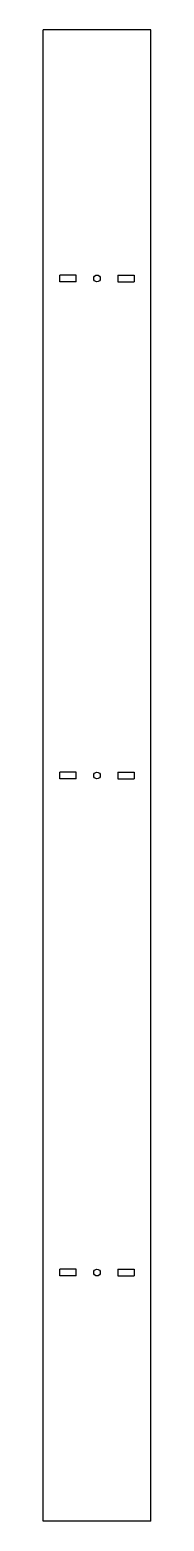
# Model space of a CAD drawing. Extents: x -33 to 33, y -450 to 450.
import ezdxf

# ---------------------------------------------------------------- set-up
doc = ezdxf.new("R2010")
doc.units = 0
doc.header["$MEASUREMENT"] = 0
doc.layers.add('VISIBLE', color=7, linetype='CONTINUOUS')

msp = doc.modelspace()

# ---------------------------------------------------------------- linework, layer by layer
at = {"layer": 'VISIBLE'}
for p, q in [((32.5, 450), (-32.5, 450)), ((-32.5, -450), (-32.5, 450)), ((32.5, -450), (32.5, 450)), ((-22.5, 298), (-22.5, 302)), ((-12.5, 302), (-22.5, 302)), ((-12.5, 298), (-22.5, 298)), ((-12.5, 298), (-12.5, 302)), ((12.5, 302), (12.5, 298)), ((12.5, 302), (22.5, 302)), ((12.5, 298), (22.5, 298)), ((22.5, 302), (22.5, 298)), ((-22.5, -2), (-22.5, 2)), ((-12.5, 2), (-22.5, 2)), ((-12.5, -2), (-12.5, 2)), ((12.5, 2), (12.5, -2)), ((12.5, 2), (22.5, 2)), ((22.5, 2), (22.5, -2)), ((-12.5, -2), (-22.5, -2)), ((12.5, -2), (22.5, -2)), ((-22.5, -302), (-22.5, -298)), ((-12.5, -298), (-22.5, -298)), ((-12.5, -302), (-22.5, -302)), ((-12.5, -302), (-12.5, -298)), ((12.5, -298), (12.5, -302)), ((12.5, -298), (22.5, -298)), ((12.5, -302), (22.5, -302)), ((22.5, -298), (22.5, -302)), ((32.5, -450), (-32.5, -450))]:
    msp.add_line(p, q, dxfattribs=at)
for centre in [(0, 300), (0, 0), (0, -300)]:
    msp.add_circle(centre, 2, dxfattribs=at)

doc.saveas('drawing.dxf')
